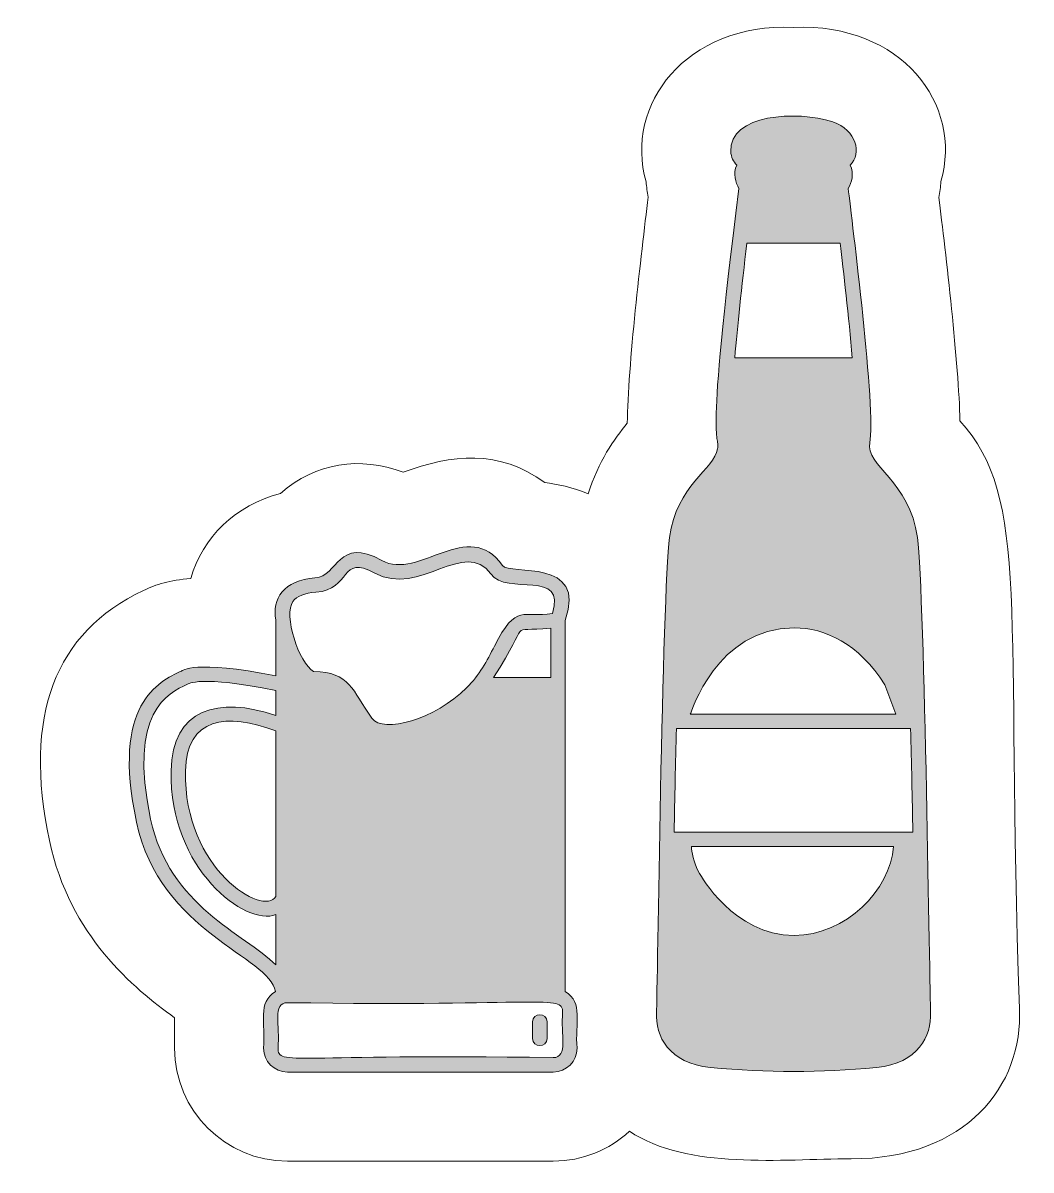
# Model space of a CAD drawing. Header units: inches. Extents: x -26 to -12.9, y -15.4 to -9.4.
# Drawn here: x -19.437 to -17.981, y -15.024 to -13.368 of the extents above; entities that cross this region are included whole.
import ezdxf

# ---------------------------------------------------------------- set-up
doc = ezdxf.new("R2010")
doc.units = ezdxf.units.IN
doc.header["$MEASUREMENT"] = 0
doc.layers.add('_U+0421_U+043B_U+043E_U+0439 1', color=7, linetype='Continuous')

msp = doc.modelspace()

# ---------------------------------------------------------------- hatches: boundary and pattern name
at = {"layer": '_U+0421_U+043B_U+043E_U+0439 1', "true_color": 0xffffff}
h = msp.add_hatch(color=7, dxfattribs=at)
h.dxf.hatch_style = 2
edge = h.paths.add_edge_path()
edge.add_spline(control_points=[(-19.0715, -14.6289), (-19.0892, -14.6586), (-19.2044, -14.5903), (-19.202, -14.4478), (-19.2006, -14.3706), (-19.1423, -14.363), (-19.0715, -14.39), (-19.0715, -14.39), (-19.0715, -14.6289), (-19.0715, -14.6289)], knot_values=[0, 0, 0, 0, 1, 1, 1, 2, 2, 2, 3, 3, 3, 3], degree=3, periodic=1)
edge = h.paths.add_edge_path()
edge.add_spline(control_points=[(-18.4966, -14.5361), (-18.4957, -14.4873), (-18.4946, -14.4363), (-18.4934, -14.3866), (-18.4934, -14.3866), (-18.1553, -14.3866), (-18.1553, -14.3866), (-18.1541, -14.4362), (-18.153, -14.4873), (-18.1521, -14.5361), (-18.1521, -14.5361), (-18.4966, -14.5361), (-18.4966, -14.5361)], knot_values=[0, 0, 0, 0, 1, 1, 1, 2, 2, 2, 3, 3, 3, 4, 4, 4, 4], degree=3, periodic=1)
edge = h.paths.add_edge_path()
edge.add_spline(control_points=[(-18.6538, -14.7661), (-18.6538, -14.7661), (-18.6538, -14.2304), (-18.6538, -14.2304), (-18.6216, -14.1395), (-18.7342, -14.1658), (-18.7443, -14.1513), (-18.7937, -14.0808), (-18.8649, -14.1736), (-18.9184, -14.144), (-18.9825, -14.1085), (-18.9811, -14.167), (-19.015, -14.1691), (-19.0601, -14.1719), (-19.0775, -14.2001), (-19.0715, -14.2299), (-19.0715, -14.2299), (-19.0715, -14.3105), (-19.0715, -14.3105), (-19.1908, -14.2864), (-19.2064, -14.3037), (-19.2081, -14.3037), (-19.2408, -14.319), (-19.309, -14.351), (-19.2726, -14.5214), (-19.2383, -14.6819), (-19.0802, -14.7149), (-19.072, -14.7661), (-19.0988, -14.7817), (-19.0858, -14.8115), (-19.0892, -14.8479), (-19.0892, -14.8668), (-19.0738, -14.8822), (-19.0548, -14.8822), (-19.0548, -14.8822), (-18.6711, -14.8822), (-18.6711, -14.8822), (-18.6521, -14.8822), (-18.6367, -14.8668), (-18.6367, -14.8479), (-18.6401, -14.8115), (-18.6271, -14.7817), (-18.6538, -14.7661)], knot_values=[0, 0, 0, 0, 0.013889, 0.013889, 0.013889, 0.027778, 0.027778, 0.027778, 0.041667, 0.041667, 0.041667, 0.055556, 0.055556, 0.055556, 0.069444, 0.069444, 0.069444, 0.083333, 0.083333, 0.083333, 0.097222, 0.097222, 0.097222, 0.111111, 0.111111, 0.111111, 0.125, 0.125, 0.125, 0.138889, 0.138889, 0.138889, 0.152778, 0.152778, 0.152778, 0.166667, 0.166667, 0.166667, 0.180556, 0.180556, 0.180556, 0.194444, 0.194444, 0.194444, 0.194444], degree=3, periodic=0)
edge.add_line((-18.6538, -14.7661), (-18.6538, -14.7661))
edge = h.paths.add_edge_path()
edge.add_spline(control_points=[(-18.6747, -14.2417), (-18.6747, -14.2417), (-18.6747, -14.3129), (-18.6747, -14.3129), (-18.6747, -14.3129), (-18.7575, -14.3129), (-18.7575, -14.3129), (-18.6996, -14.2254), (-18.7413, -14.2486), (-18.6747, -14.2417)], knot_values=[0, 0, 0, 0, 0.013889, 0.013889, 0.013889, 0.027778, 0.027778, 0.027778, 0.041667, 0.041667, 0.041667, 0.041667], degree=3, periodic=0)
edge.add_line((-18.6747, -14.2417), (-18.6747, -14.2417))
edge = h.paths.add_edge_path()
edge.add_spline(control_points=[(-19.0469, -14.2033), (-19.0411, -14.1954), (-19.0299, -14.1909), (-19.0137, -14.1899), (-18.9619, -14.1866), (-18.9797, -14.1338), (-18.9285, -14.1622), (-18.8648, -14.1975), (-18.7982, -14.1107), (-18.7614, -14.1633), (-18.7386, -14.1958), (-18.6514, -14.1556), (-18.6723, -14.2204), (-18.7137, -14.2273), (-18.7246, -14.2049), (-18.756, -14.2675), (-18.7668, -14.2892), (-18.7775, -14.3092), (-18.7961, -14.3276), (-18.8418, -14.3734), (-18.9167, -14.3945), (-18.9329, -14.3715), (-18.9614, -14.3314), (-18.9644, -14.3049), (-19.0169, -14.3041), (-19.0386, -14.2921), (-19.0607, -14.2221), (-19.0469, -14.2033)], knot_values=[0, 0, 0, 0, 0.013889, 0.013889, 0.013889, 0.027778, 0.027778, 0.027778, 0.041667, 0.041667, 0.041667, 0.055556, 0.055556, 0.055556, 0.069444, 0.069444, 0.069444, 0.083333, 0.083333, 0.083333, 0.097222, 0.097222, 0.097222, 0.111111, 0.111111, 0.111111, 0.125, 0.125, 0.125, 0.125], degree=3, periodic=0)
edge.add_line((-19.0469, -14.2033), (-19.0469, -14.2033))
edge = h.paths.add_edge_path()
edge.add_spline(control_points=[(-19.2522, -14.5171), (-19.2851, -14.3628), (-19.2271, -14.3356), (-19.1992, -14.3226), (-19.1978, -14.3226), (-19.1822, -14.3087), (-19.0715, -14.3318), (-19.0715, -14.3318), (-19.0715, -14.3678), (-19.0715, -14.3678), (-19.1543, -14.3391), (-19.2212, -14.3584), (-19.2228, -14.4474), (-19.2253, -14.59), (-19.1147, -14.6721), (-19.0715, -14.655), (-19.0715, -14.655), (-19.0715, -14.7277), (-19.0715, -14.7277), (-19.1174, -14.6823), (-19.2253, -14.6431), (-19.2522, -14.5171)], knot_values=[0, 0, 0, 0, 0.013889, 0.013889, 0.013889, 0.027778, 0.027778, 0.027778, 0.041667, 0.041667, 0.041667, 0.055556, 0.055556, 0.055556, 0.069444, 0.069444, 0.069444, 0.083333, 0.083333, 0.083333, 0.097222, 0.097222, 0.097222, 0.097222], degree=3, periodic=0)
edge.add_line((-19.2522, -14.5171), (-19.2522, -14.5171))
edge = h.paths.add_edge_path()
edge.add_spline(control_points=[(-18.6711, -14.8614), (-19.0486, -14.8556), (-19.0683, -14.8737), (-19.0683, -14.8479), (-19.0653, -14.8152), (-19.077, -14.7821), (-19.0548, -14.7821), (-18.6842, -14.7878), (-18.6576, -14.7697), (-18.6576, -14.7956), (-18.6605, -14.8275), (-18.6489, -14.8614), (-18.6711, -14.8614)], knot_values=[0, 0, 0, 0, 0.013889, 0.013889, 0.013889, 0.027778, 0.027778, 0.027778, 0.041667, 0.041667, 0.041667, 0.055556, 0.055556, 0.055556, 0.055556], degree=3, periodic=0)
edge.add_line((-18.6711, -14.8614), (-18.6711, -14.8614))
edge = h.paths.add_edge_path()
edge.add_spline(control_points=[(-18.1265, -14.796), (-18.1278, -14.7717), (-18.1347, -14.1949), (-18.1456, -14.1107), (-18.1561, -14.0298), (-18.221, -14.0071), (-18.2143, -13.9738), (-18.2048, -13.9323), (-18.2402, -13.6498), (-18.2455, -13.6074), (-18.2406, -13.5988), (-18.2365, -13.5853), (-18.2425, -13.5734), (-18.2254, -13.5568), (-18.2332, -13.5226), (-18.2678, -13.5112), (-18.3196, -13.4942), (-18.4176, -13.4999), (-18.4149, -13.5541), (-18.4145, -13.5619), (-18.4112, -13.5685), (-18.4061, -13.5734), (-18.412, -13.5853), (-18.408, -13.5988), (-18.4031, -13.6074), (-18.4527, -13.9971), (-18.4308, -13.9562), (-18.434, -13.9831), (-18.4385, -14.0117), (-18.4934, -14.0357), (-18.5031, -14.1107), (-18.514, -14.1918), (-18.521, -14.7751), (-18.5221, -14.7959), (-18.524, -14.8305), (-18.5045, -14.8695), (-18.4442, -14.8755), (-18.3614, -14.8835), (-18.2865, -14.8834), (-18.2045, -14.8755), (-18.1444, -14.8695), (-18.1248, -14.8305), (-18.1265, -14.796)], knot_values=[0, 0, 0, 0, 0.013889, 0.013889, 0.013889, 0.027778, 0.027778, 0.027778, 0.041667, 0.041667, 0.041667, 0.055556, 0.055556, 0.055556, 0.069444, 0.069444, 0.069444, 0.083333, 0.083333, 0.083333, 0.097222, 0.097222, 0.097222, 0.111111, 0.111111, 0.111111, 0.125, 0.125, 0.125, 0.138889, 0.138889, 0.138889, 0.152778, 0.152778, 0.152778, 0.166667, 0.166667, 0.166667, 0.180556, 0.180556, 0.180556, 0.194444, 0.194444, 0.194444, 0.194444], degree=3, periodic=0)
edge.add_line((-18.1265, -14.796), (-18.1265, -14.796))
edge = h.paths.add_edge_path()
edge.add_spline(control_points=[(-18.3917, -13.6862), (-18.3917, -13.6862), (-18.257, -13.6862), (-18.257, -13.6862), (-18.2523, -13.7258), (-18.2447, -13.7924), (-18.2395, -13.8515), (-18.2395, -13.8515), (-18.4091, -13.8515), (-18.4091, -13.8515), (-18.4051, -13.8063), (-18.3993, -13.7503), (-18.3917, -13.6862)], knot_values=[0, 0, 0, 0, 0.013889, 0.013889, 0.013889, 0.027778, 0.027778, 0.027778, 0.041667, 0.041667, 0.041667, 0.055556, 0.055556, 0.055556, 0.055556], degree=3, periodic=0)
edge.add_line((-18.3917, -13.6862), (-18.3917, -13.6862))
edge = h.paths.add_edge_path()
edge.add_spline(control_points=[(-18.3234, -14.685), (-18.4118, -14.685), (-18.4579, -14.5978), (-18.4602, -14.5958), (-18.469, -14.5782), (-18.4712, -14.5641), (-18.4717, -14.5569), (-18.4717, -14.5569), (-18.18, -14.5569), (-18.18, -14.5569), (-18.1849, -14.6194), (-18.2486, -14.685), (-18.3234, -14.685)], knot_values=[0, 0, 0, 0, 0.013889, 0.013889, 0.013889, 0.027778, 0.027778, 0.027778, 0.041667, 0.041667, 0.041667, 0.055556, 0.055556, 0.055556, 0.055556], degree=3, periodic=0)
edge.add_line((-18.3234, -14.685), (-18.3234, -14.685))
edge = h.paths.add_edge_path()
edge.add_spline(control_points=[(-18.3234, -14.2413), (-18.2784, -14.2413), (-18.2308, -14.2638), (-18.1923, -14.3233), (-18.1923, -14.3233), (-18.1768, -14.3658), (-18.1768, -14.3658), (-18.1768, -14.3658), (-18.4733, -14.3658), (-18.4733, -14.3658), (-18.4721, -14.3644), (-18.436, -14.2413), (-18.3234, -14.2413)], knot_values=[0, 0, 0, 0, 0.013889, 0.013889, 0.013889, 0.027778, 0.027778, 0.027778, 0.041667, 0.041667, 0.041667, 0.055556, 0.055556, 0.055556, 0.055556], degree=3, periodic=0)
edge.add_line((-18.3234, -14.2413), (-18.3234, -14.2413))
edge = h.paths.add_edge_path()
edge.add_spline(control_points=[(-18.7009, -14.8099), (-18.7009, -14.7962), (-18.6801, -14.7962), (-18.6801, -14.8099), (-18.6801, -14.8099), (-18.6801, -14.8336), (-18.6801, -14.8336), (-18.6801, -14.8474), (-18.7009, -14.8474), (-18.7009, -14.8336), (-18.7009, -14.8336), (-18.7009, -14.8099), (-18.7009, -14.8099)], knot_values=[0, 0, 0, 0, 0.013889, 0.013889, 0.013889, 0.027778, 0.027778, 0.027778, 0.041667, 0.041667, 0.041667, 0.055556, 0.055556, 0.055556, 0.055556], degree=3, periodic=0)
edge.add_line((-18.7009, -14.8099), (-18.7009, -14.8099))

# ---------------------------------------------------------------- linework, layer by layer
at = {"layer": '_U+0421_U+043B_U+043E_U+0439 1', "color": 1, "lineweight": 9, "true_color": 0xff0000}
msp.add_open_spline([(-17.9982, -14.7905), (-18.0188, -14.2136), (-17.9815, -14.0553), (-18.0842, -13.9424), (-18.0854, -13.8635), (-18.105, -13.6983), (-18.1145, -13.62), (-18.113, -13.6125), (-18.112, -13.6048), (-18.1116, -13.5972), (-18.0796, -13.4859), (-18.1679, -13.3684), (-18.3243, -13.3747), (-18.4801, -13.3684), (-18.5691, -13.4869), (-18.537, -13.5976), (-18.5365, -13.605), (-18.5356, -13.6124), (-18.5341, -13.6197), (-18.5442, -13.7024), (-18.5635, -13.8648), (-18.5643, -13.9461), (-18.5829, -13.9684), (-18.6064, -14.0013), (-18.6206, -14.0479), (-18.6434, -14.0381), (-18.6658, -14.0338), (-18.6834, -14.0316), (-18.7488, -13.9831), (-18.8183, -13.9909), (-18.8879, -14.0167), (-18.9494, -13.9933), (-19.0143, -14.0024), (-19.0647, -14.0473), (-19.13, -14.0639), (-19.1774, -14.1107), (-19.1942, -14.1701), (-19.2256, -14.1723), (-19.2432, -14.1783), (-19.2626, -14.1874), (-19.3908, -14.2475), (-19.4365, -14.3689), (-19.3982, -14.5483), (-19.3687, -14.6864), (-19.2768, -14.7611), (-19.2176, -14.8038), (-19.2176, -14.8038), (-19.2176, -14.8479), (-19.2176, -14.8479), (-19.2176, -14.9377), (-19.1446, -15.0107), (-19.0548, -15.0107), (-19.0548, -15.0107), (-18.6711, -15.0107), (-18.6711, -15.0107), (-18.6287, -15.0107), (-18.5902, -14.9943), (-18.5612, -14.9677), (-18.4766, -15.0236), (-18.3422, -15.0075), (-18.241, -15.0075), (-18.0748, -15.0075), (-17.9927, -14.9012), (-17.9982, -14.7905)], degree=3, knots=[0, 0, 0, 0, 1, 1, 1, 2, 2, 2, 3, 3, 3, 4, 4, 4, 5, 5, 5, 6, 6, 6, 7, 7, 7, 8, 8, 8, 9, 9, 9, 10, 10, 10, 11, 11, 11, 12, 12, 12, 13, 13, 13, 14, 14, 14, 15, 15, 15, 16, 16, 16, 17, 17, 17, 18, 18, 18, 19, 19, 19, 20, 20, 20, 21, 21, 21, 21], dxfattribs=at)
at = {"layer": '_U+0421_U+043B_U+043E_U+0439 1', "lineweight": 0}
for points, knots in [([(-18.1265, -14.796), (-18.1278, -14.7717), (-18.1347, -14.1949), (-18.1456, -14.1107), (-18.1561, -14.0298), (-18.221, -14.0071), (-18.2143, -13.9738), (-18.2048, -13.9323), (-18.2402, -13.6498), (-18.2455, -13.6074), (-18.2406, -13.5988), (-18.2365, -13.5853), (-18.2425, -13.5734), (-18.2254, -13.5568), (-18.2332, -13.5226), (-18.2678, -13.5112), (-18.3196, -13.4942), (-18.4176, -13.4999), (-18.4149, -13.5541), (-18.4145, -13.5619), (-18.4112, -13.5685), (-18.4061, -13.5734), (-18.412, -13.5853), (-18.408, -13.5988), (-18.4031, -13.6074), (-18.4527, -13.9971), (-18.4308, -13.9562), (-18.434, -13.9831), (-18.4385, -14.0117), (-18.4934, -14.0357), (-18.5031, -14.1107), (-18.514, -14.1918), (-18.521, -14.7751), (-18.5221, -14.7959), (-18.524, -14.8305), (-18.5045, -14.8695), (-18.4442, -14.8755), (-18.3614, -14.8835), (-18.2865, -14.8834), (-18.2045, -14.8755), (-18.1444, -14.8695), (-18.1248, -14.8305), (-18.1265, -14.796)], [0, 0, 0, 0, 1, 1, 1, 2, 2, 2, 3, 3, 3, 4, 4, 4, 5, 5, 5, 6, 6, 6, 7, 7, 7, 8, 8, 8, 9, 9, 9, 10, 10, 10, 11, 11, 11, 12, 12, 12, 13, 13, 13, 14, 14, 14, 14]), ([(-18.3917, -13.6862), (-18.3917, -13.6862), (-18.257, -13.6862), (-18.257, -13.6862), (-18.2523, -13.7258), (-18.2447, -13.7924), (-18.2395, -13.8515), (-18.2395, -13.8515), (-18.4091, -13.8515), (-18.4091, -13.8515), (-18.4051, -13.8063), (-18.3993, -13.7503), (-18.3917, -13.6862)], [0, 0, 0, 0, 1, 1, 1, 2, 2, 2, 3, 3, 3, 4, 4, 4, 4]), ([(-18.6538, -14.7661), (-18.6538, -14.7661), (-18.6538, -14.2304), (-18.6538, -14.2304), (-18.6216, -14.1395), (-18.7342, -14.1658), (-18.7443, -14.1513), (-18.7937, -14.0808), (-18.8649, -14.1736), (-18.9184, -14.144), (-18.9825, -14.1085), (-18.9811, -14.167), (-19.015, -14.1691), (-19.0601, -14.1719), (-19.0775, -14.2001), (-19.0715, -14.2299), (-19.0715, -14.2299), (-19.0715, -14.3105), (-19.0715, -14.3105), (-19.1908, -14.2864), (-19.2064, -14.3037), (-19.2081, -14.3037), (-19.2408, -14.319), (-19.309, -14.351), (-19.2726, -14.5214), (-19.2383, -14.6819), (-19.0802, -14.7149), (-19.072, -14.7661), (-19.0988, -14.7817), (-19.0858, -14.8115), (-19.0892, -14.8479), (-19.0892, -14.8668), (-19.0738, -14.8822), (-19.0548, -14.8822), (-19.0548, -14.8822), (-18.6711, -14.8822), (-18.6711, -14.8822), (-18.6521, -14.8822), (-18.6367, -14.8668), (-18.6367, -14.8479), (-18.6401, -14.8115), (-18.6271, -14.7817), (-18.6538, -14.7661)], [0, 0, 0, 0, 1, 1, 1, 2, 2, 2, 3, 3, 3, 4, 4, 4, 5, 5, 5, 6, 6, 6, 7, 7, 7, 8, 8, 8, 9, 9, 9, 10, 10, 10, 11, 11, 11, 12, 12, 12, 13, 13, 13, 14, 14, 14, 14]), ([(-19.0469, -14.2033), (-19.0411, -14.1954), (-19.0299, -14.1909), (-19.0137, -14.1899), (-18.9619, -14.1866), (-18.9797, -14.1338), (-18.9285, -14.1622), (-18.8648, -14.1975), (-18.7982, -14.1107), (-18.7614, -14.1633), (-18.7386, -14.1958), (-18.6514, -14.1556), (-18.6723, -14.2204), (-18.7137, -14.2273), (-18.7246, -14.2049), (-18.756, -14.2675), (-18.7668, -14.2892), (-18.7775, -14.3092), (-18.7961, -14.3276), (-18.8418, -14.3734), (-18.9167, -14.3945), (-18.9329, -14.3715), (-18.9614, -14.3314), (-18.9644, -14.3049), (-19.0169, -14.3041), (-19.0386, -14.2921), (-19.0607, -14.2221), (-19.0469, -14.2033)], [0, 0, 0, 0, 1, 1, 1, 2, 2, 2, 3, 3, 3, 4, 4, 4, 5, 5, 5, 6, 6, 6, 7, 7, 7, 8, 8, 8, 9, 9, 9, 9]), ([(-18.6747, -14.2417), (-18.6747, -14.2417), (-18.6747, -14.3129), (-18.6747, -14.3129), (-18.6747, -14.3129), (-18.7575, -14.3129), (-18.7575, -14.3129), (-18.6996, -14.2254), (-18.7413, -14.2486), (-18.6747, -14.2417)], [0, 0, 0, 0, 1, 1, 1, 2, 2, 2, 3, 3, 3, 3]), ([(-18.3234, -14.2413), (-18.2784, -14.2413), (-18.2308, -14.2638), (-18.1923, -14.3233), (-18.1923, -14.3233), (-18.1768, -14.3658), (-18.1768, -14.3658), (-18.1768, -14.3658), (-18.4733, -14.3658), (-18.4733, -14.3658), (-18.4721, -14.3644), (-18.436, -14.2413), (-18.3234, -14.2413)], [0, 0, 0, 0, 1, 1, 1, 2, 2, 2, 3, 3, 3, 4, 4, 4, 4]), ([(-19.2522, -14.5171), (-19.2851, -14.3628), (-19.2271, -14.3356), (-19.1992, -14.3226), (-19.1978, -14.3226), (-19.1822, -14.3087), (-19.0715, -14.3318), (-19.0715, -14.3318), (-19.0715, -14.3678), (-19.0715, -14.3678), (-19.1543, -14.3391), (-19.2212, -14.3584), (-19.2228, -14.4474), (-19.2253, -14.59), (-19.1147, -14.6721), (-19.0715, -14.655), (-19.0715, -14.655), (-19.0715, -14.7277), (-19.0715, -14.7277), (-19.1174, -14.6823), (-19.2253, -14.6431), (-19.2522, -14.5171)], [0, 0, 0, 0, 1, 1, 1, 2, 2, 2, 3, 3, 3, 4, 4, 4, 5, 5, 5, 6, 6, 6, 7, 7, 7, 7]), ([(-19.0715, -14.6289), (-19.0892, -14.6586), (-19.2044, -14.5903), (-19.202, -14.4478), (-19.2006, -14.3706), (-19.1423, -14.363), (-19.0715, -14.39), (-19.0715, -14.39), (-19.0715, -14.6289), (-19.0715, -14.6289)], [0, 0, 0, 0, 1, 1, 1, 2, 2, 2, 3, 3, 3, 3]), ([(-18.4966, -14.5361), (-18.4957, -14.4873), (-18.4946, -14.4363), (-18.4934, -14.3866), (-18.4934, -14.3866), (-18.1553, -14.3866), (-18.1553, -14.3866), (-18.1541, -14.4362), (-18.153, -14.4873), (-18.1521, -14.5361), (-18.1521, -14.5361), (-18.4966, -14.5361), (-18.4966, -14.5361)], [0, 0, 0, 0, 1, 1, 1, 2, 2, 2, 3, 3, 3, 4, 4, 4, 4]), ([(-18.3234, -14.685), (-18.4118, -14.685), (-18.4579, -14.5978), (-18.4602, -14.5958), (-18.469, -14.5782), (-18.4712, -14.5641), (-18.4717, -14.5569), (-18.4717, -14.5569), (-18.18, -14.5569), (-18.18, -14.5569), (-18.1849, -14.6194), (-18.2486, -14.685), (-18.3234, -14.685)], [0, 0, 0, 0, 1, 1, 1, 2, 2, 2, 3, 3, 3, 4, 4, 4, 4]), ([(-18.6711, -14.8614), (-19.0486, -14.8556), (-19.0683, -14.8737), (-19.0683, -14.8479), (-19.0653, -14.8152), (-19.077, -14.7821), (-19.0548, -14.7821), (-18.6842, -14.7878), (-18.6576, -14.7697), (-18.6576, -14.7956), (-18.6605, -14.8275), (-18.6489, -14.8614), (-18.6711, -14.8614)], [0, 0, 0, 0, 1, 1, 1, 2, 2, 2, 3, 3, 3, 4, 4, 4, 4]), ([(-18.7009, -14.8099), (-18.7009, -14.7962), (-18.6801, -14.7962), (-18.6801, -14.8099), (-18.6801, -14.8099), (-18.6801, -14.8336), (-18.6801, -14.8336), (-18.6801, -14.8474), (-18.7009, -14.8474), (-18.7009, -14.8336), (-18.7009, -14.8336), (-18.7009, -14.8099), (-18.7009, -14.8099)], [0, 0, 0, 0, 1, 1, 1, 2, 2, 2, 3, 3, 3, 4, 4, 4, 4])]:
    msp.add_open_spline(points, degree=3, knots=knots, dxfattribs=at)

doc.saveas('drawing.dxf')
